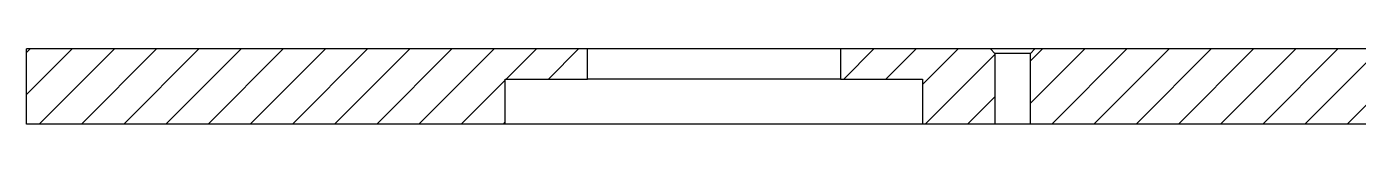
# Model space of a CAD drawing. Header units: millimetres. Extents: x 0 to 296, y 73 to 352.
# Drawn here: x 0.1 to 141.8, y 73.3 to 81.3 of the extents above; entities that cross this region are included whole.
import ezdxf

# ---------------------------------------------------------------- set-up
doc = ezdxf.new("R2010")
doc.units = ezdxf.units.MM
doc.linetypes.add('SLD-Solido', pattern=[0])
doc.layers.add('D', color=3, linetype='SLD-Solido', lineweight=25)
doc.layers.add('S', color=4, linetype='SLD-Solido')

msp = doc.modelspace()

# ---------------------------------------------------------------- hatches: boundary and pattern name
at = {"layer": 'S'}
h = msp.add_hatch(dxfattribs=at)
h.set_pattern_fill('ANSI31', color=256, style=0)
h.paths.add_polyline_path([(59.76, 81.27), (0.08, 81.27), (0.08, 73.27), (51.02, 73.27), (51.02, 78.07), (59.76, 78.07)], flags=0)
h = msp.add_hatch(dxfattribs=at)
h.set_pattern_fill('ANSI31', color=256, style=0)
edge = h.paths.add_edge_path(flags=0)
edge.add_line((95.44, 78.07), (95.44, 73.27))
edge.add_line((95.44, 73.27), (103.12, 73.27))
edge.add_line((103.12, 73.27), (103.12, 80.79))
edge.add_spline(control_points=[(103.12, 80.79), (102.96, 80.95), (102.81, 81.11), (102.66, 81.27)], knot_values=[0.009621, 0.009621, 0.009621, 0.009621, 0.010301, 0.010301, 0.010301, 0.010301], weights=[1, 1, 1, 1], degree=3, periodic=0)
edge.add_line((102.66, 81.27), (86.7, 81.27))
edge.add_line((86.7, 81.27), (86.7, 78.07))
edge.add_line((86.7, 78.07), (95.44, 78.07))
h = msp.add_hatch(dxfattribs=at)
h.set_pattern_fill('ANSI31', color=256, style=0)
edge = h.paths.add_edge_path(flags=0)
edge.add_spline(control_points=[(179.22, 80.79), (179.06, 80.95), (178.91, 81.11), (178.76, 81.27)], knot_values=[0.009621, 0.009621, 0.009621, 0.009621, 0.010301, 0.010301, 0.010301, 0.010301], weights=[1, 1, 1, 1], degree=3, periodic=0)
edge.add_line((178.76, 81.27), (107.4, 81.27))
edge.add_spline(control_points=[(107.4, 81.27), (107.25, 81.11), (107.09, 80.95), (106.94, 80.79)], knot_values=[0.004088, 0.004088, 0.004088, 0.004088, 0.004759, 0.004759, 0.004759, 0.004759], weights=[1, 1, 1, 1], degree=3, periodic=0)
edge.add_line((106.94, 80.79), (106.94, 73.27))
edge.add_line((106.94, 73.27), (179.22, 73.27))
edge.add_line((179.22, 73.27), (179.22, 80.79))

# ---------------------------------------------------------------- linework, layer by layer
at = {"layer": 'D'}
for p, q in [((59.76, 81.27), (0.08, 81.27)), ((0.08, 73.27), (0.08, 81.27)), ((86.7, 81.27), (59.76, 81.27)), ((59.76, 78.07), (59.76, 81.27)), ((86.7, 81.27), (86.7, 78.07)), ((102.66, 81.27), (86.7, 81.27)), ((102.66, 81.27), (103.12, 80.79)), ((107.4, 81.27), (102.66, 81.27)), ((106.94, 80.79), (107.4, 81.27)), ((178.76, 81.27), (107.4, 81.27)), ((103.12, 80.79), (103.12, 73.27)), ((106.94, 80.79), (103.12, 80.79)), ((106.94, 73.27), (106.94, 80.79)), ((51.02, 73.27), (51.02, 78.07)), ((51.02, 78.07), (59.76, 78.07)), ((86.7, 78.07), (59.76, 78.07)), ((86.7, 78.07), (95.44, 78.07)), ((95.44, 78.07), (95.44, 73.27)), ((51.02, 73.27), (0.08, 73.27)), ((95.44, 73.27), (51.02, 73.27)), ((103.12, 73.27), (95.44, 73.27)), ((106.94, 73.27), (103.12, 73.27)), ((179.22, 73.27), (106.94, 73.27))]:
    msp.add_line(p, q, dxfattribs=at)

doc.saveas('drawing.dxf')
